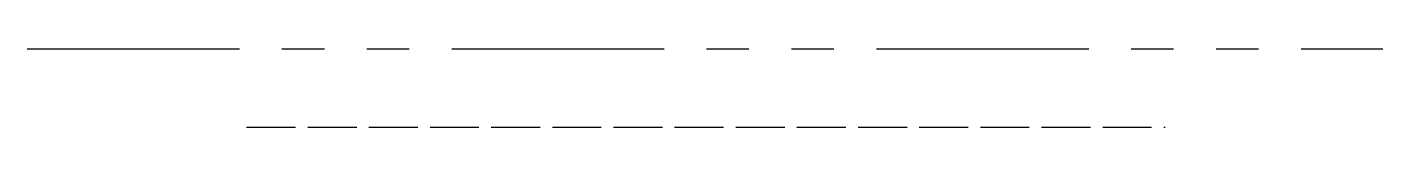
# Model space of a CAD drawing. Extents: x -20338.9 to -20279, y -11895.6 to -11892.2.
import ezdxf

# ---------------------------------------------------------------- set-up
doc = ezdxf.new("R2010")
doc.units = 0
doc.header["$MEASUREMENT"] = 0
doc.linetypes.add('GB_DASHED1', pattern=[270, 216, -54])
doc.linetypes.add('PHANTOM2', pattern=[1.25, 0.625, -0.125, 0.125, -0.125, 0.125, -0.125])
doc.layers.add('1', color=7, linetype='CONTINUOUS')

msp = doc.modelspace()

# ---------------------------------------------------------------- linework, layer by layer
at = {"layer": '1', "color": 1, "linetype": 'PHANTOM2', "ltscale": 15}
msp.add_line((-20338.851, -11892.164), (-20278.985, -11892.164), dxfattribs=at)
at = {"layer": '1', "color": 2, "linetype": 'GB_DASHED1', "ltscale": 0.01}
msp.add_line((-20329.158, -11895.632), (-20288.606, -11895.632), dxfattribs=at)

doc.saveas('drawing.dxf')
